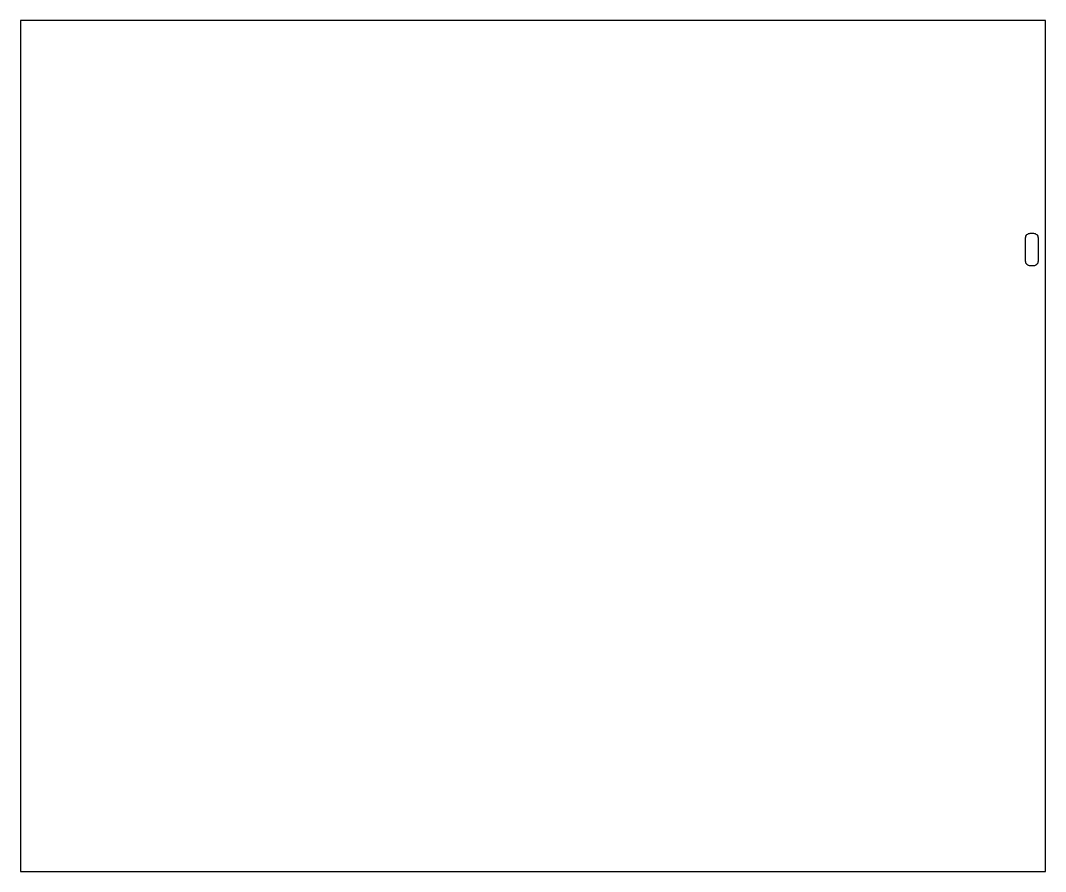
# Model space of a CAD drawing. Header units: millimetres. Extents: x -289 to 0, y 0 to 240.
import ezdxf

# ---------------------------------------------------------------- set-up
doc = ezdxf.new("R2010")
doc.units = ezdxf.units.MM
doc.layers.get('0').update_dxf_attribs({"linetype": 'CONTINUOUS'})

msp = doc.modelspace()

# ---------------------------------------------------------------- linework, layer by layer
msp.add_lwpolyline([(0, 240), (-289, 240), (-289, 0), (0, 0)], close=True)
msp.add_lwpolyline([(-3.4, 170.8), (-4.3, 170.8, -0.414214), (-5.6, 172.1), (-5.6, 178.7, -0.414214), (-4.3, 180), (-3.4, 180, -0.414214), (-2.1, 178.7), (-2.1, 172.1, -0.414214)], format="xyb", close=True)

doc.saveas('drawing.dxf')
